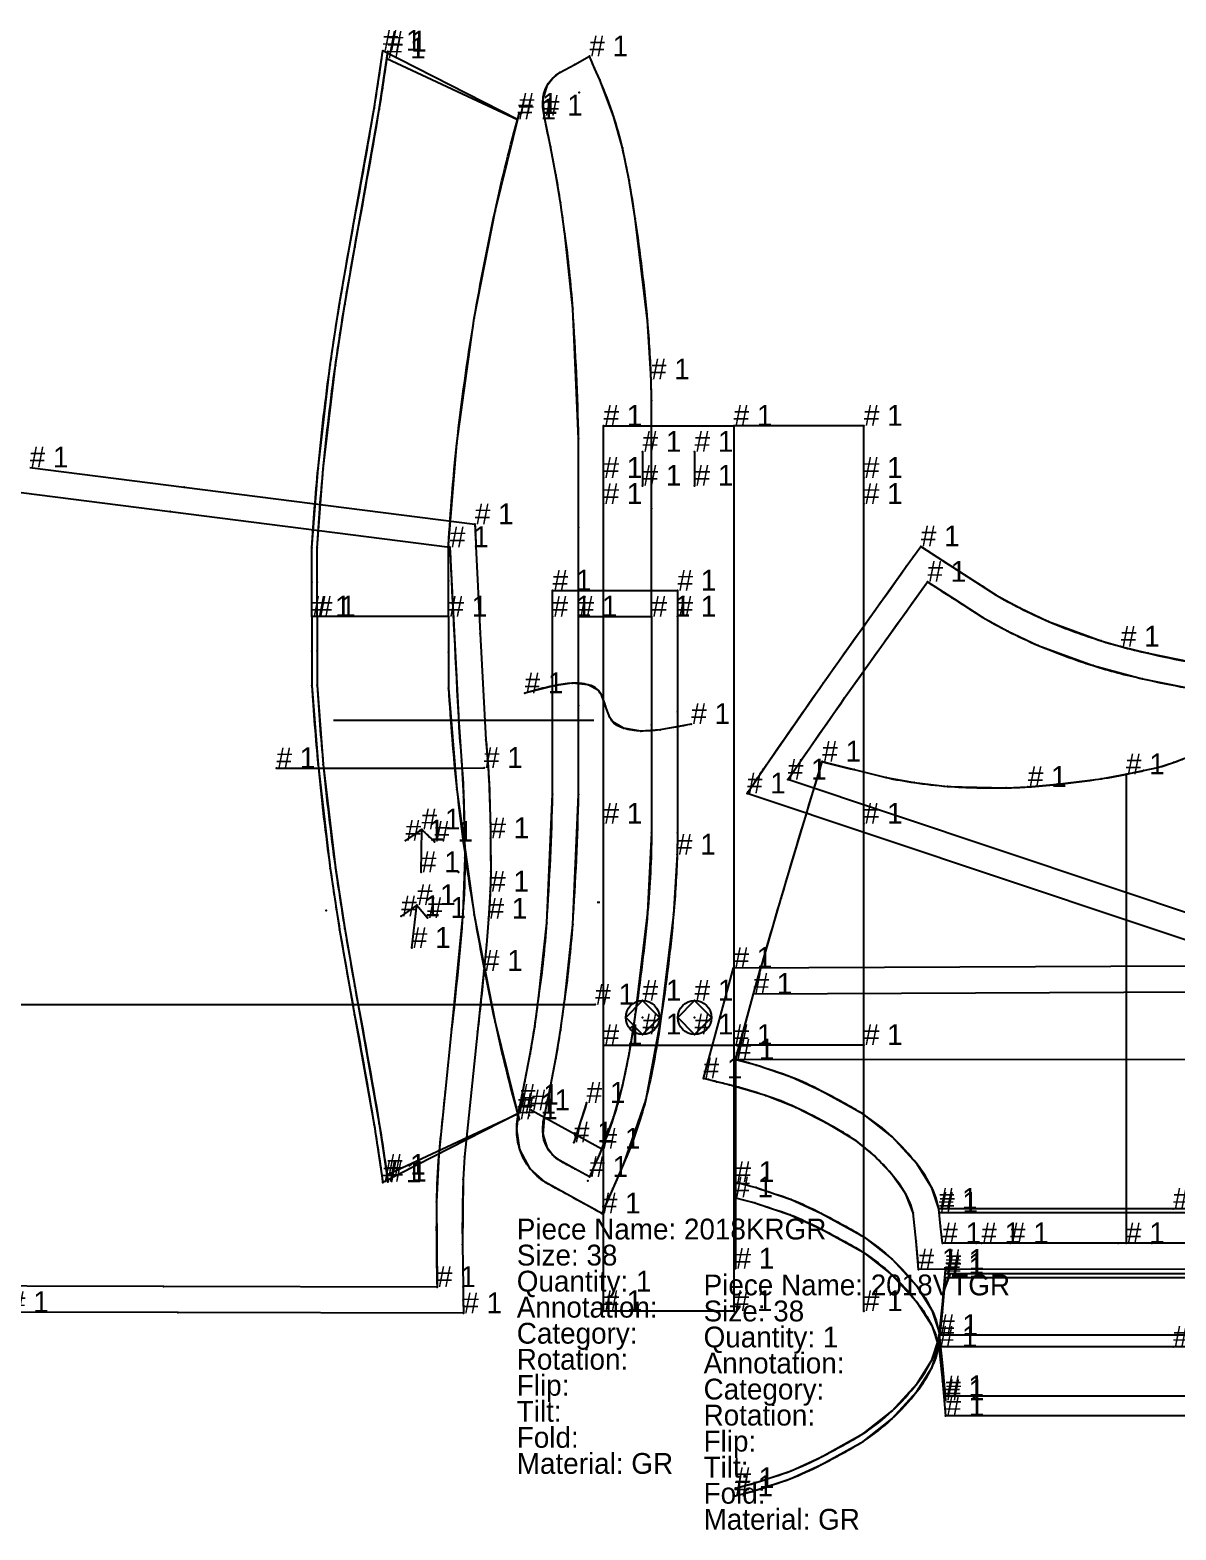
# Model space of a CAD drawing. Extents: x -10 to 7132, y -420 to 335.
# Drawn here: x 5371 to 5811, y -241 to 335 of the extents above; entities that cross this region are included whole.
import ezdxf
from ezdxf.enums import TextEntityAlignment as Align

# ---------------------------------------------------------------- set-up
doc = ezdxf.new("R2010")
doc.units = 0

# ---------------------------------------------------------------- blocks, each defined once
blk = doc.blocks.new('2018AEGR-S_38')
at = {"layer": '1'}
blk.add_lwpolyline([(-1540.0031, -4595.4302), (-1480.74, -4602.981), (-1369.0031, -4617.2339), (-1368.804, -4621.4258), (-1368.605, -4625.6182), (-1367.005, -4659.2319), (-1364.772, -4700.0811), (-1364.142, -4707.3252), (-1363.672, -4714.582), (-1363.057, -4733.4849), (-1363.022, -4737.8232), (-1362.916, -4750.6582), (-1363.1379, -4758.335), (-1363.774, -4768.7422), (-1364.595, -4778.7148), (-1365.524, -4788.769), (-1368.031, -4812.1958), (-1372.962, -4860.189), (-1373.505, -4868.8882), (-1373.809, -4893.811), (-1373.557, -4910.085), (-1373.478, -4915.1748), (-1373.4189, -4920.2441), (-1483.175, -4919.9819), (-1547.603, -4919.8271)], dxfattribs=at)
at = {"layer": '13'}
for p in [(-1304.583, -4589.4341), (-1284.583, -4589.4341), (-1304.583, -4602.4341), (-1284.583, -4602.4341), (-1304.583, -4806.6851), (-1284.583, -4806.6851)]:
    blk.add_point(p, dxfattribs=at)
at = {"layer": '14'}
blk.add_lwpolyline([(-1593.645, -4598.6768), (-1486.118, -4612.376), (-1378.594, -4626.0781), (-1375.23, -4693.437), (-1374.1121, -4708.0918), (-1373.363, -4721.9131), (-1372.8979, -4745.3691), (-1373.645, -4766.7681), (-1377.9771, -4811.1582), (-1380.452, -4835.2539), (-1382.928, -4859.3501), (-1383.759, -4877.4902), (-1383.558, -4910.2202), (-1488.604, -4909.9678), (-1593.6479, -4909.7168)], dxfattribs=at)
at = {"layer": '2'}
for p in [(-1319.583, -4579.4341), (-1319.5829, -4579.4341), (-1269.5834, -4579.4341), (-1269.5831, -4579.4341), (-1269.583, -4579.4341), (-1269.583, -4579.4346), (-1219.5831, -4579.4341), (-1219.583, -4579.4341), (-1304.583, -4589.4341), (-1284.583, -4589.4341), (-1304.583, -4602.4341), (-1284.583, -4602.4341), (-1369.0031, -4617.2339), (-1378.594, -4626.0781), (-1445.2271, -4710.9419), (-1365.509, -4710.8179), (-1389.4581, -4734.4692), (-1389.458, -4734.4692), (-1389.458, -4734.4697), (-1395.6379, -4738.731), (-1384.556, -4739.1572), (-1389.671, -4750.8789), (-1391.3212, -4763.5322), (-1391.321, -4763.5322), (-1391.321, -4763.5327), (-1397.2889, -4767.7949), (-1387.272, -4768.4341), (-1393.239, -4779.9419), (-1322.756, -4801.7402), (-1304.583, -4800.1851), (-1304.5829, -4800.1851), (-1284.583, -4800.1851), (-1284.5829, -4800.1851), (-1311.083, -4806.6851), (-1298.083, -4806.6851), (-1291.083, -4806.6851), (-1278.083, -4806.6851), (-1304.583, -4813.1851), (-1304.5829, -4813.1851), (-1284.583, -4813.1851), (-1284.5829, -4813.1851), (-1319.583, -4817.2432), (-1269.5834, -4817.2432), (-1269.5831, -4817.2432), (-1269.583, -4817.2432), (-1219.583, -4817.2432), (-1383.558, -4910.2202), (-1319.583, -4919.4336), (-1319.583, -4919.4341), (-1269.5831, -4919.4341), (-1269.583, -4919.4341), (-1219.583, -4919.4341), (-1373.4189, -4920.2441)]:
    blk.add_point(p, dxfattribs=at)
at = {"layer": '3'}
for p in [(-1319.583, -4599.4341), (-1219.583, -4599.4341), (-1480.74, -4602.981), (-1486.118, -4612.376), (-1319.583, -4609.4341), (-1219.583, -4609.4341), (-1368.804, -4621.4258), (-1368.605, -4625.6182), (-1367.005, -4659.2319), (-1375.23, -4693.437), (-1364.772, -4700.0811), (-1374.1121, -4708.0918), (-1373.927, -4710.9419), (-1364.142, -4707.3252), (-1363.672, -4714.582), (-1373.363, -4721.9131), (-1363.057, -4733.4849), (-1319.583, -4732.2432), (-1219.583, -4732.2432), (-1363.022, -4737.8232), (-1372.8979, -4745.3691), (-1362.916, -4750.6582), (-1363.1379, -4758.335), (-1373.645, -4766.7681), (-1363.774, -4768.7422), (-1364.595, -4778.7148), (-1365.524, -4788.769), (-1377.9771, -4811.1582), (-1368.031, -4812.1958), (-1380.452, -4835.2539), (-1382.928, -4859.3501), (-1372.962, -4860.189), (-1373.505, -4868.8882), (-1383.759, -4877.4902), (-1373.809, -4893.811), (-1488.604, -4909.9678), (-1373.557, -4910.085), (-1373.478, -4915.1748), (-1483.175, -4919.9819)]:
    blk.add_point(p, dxfattribs=at)
at = {"layer": '4'}
for p in [(-1269.5834, -4579.4341, 10), (-1319.583, -4599.4341, 10), (-1219.583, -4599.4341, 10), (-1319.583, -4609.4341, 10), (-1219.583, -4609.4341, 10), (-1319.583, -4732.2432, 10), (-1219.583, -4732.2432, 10), (-1363.022, -4737.8232, 10), (-1363.1379, -4758.335, 10), (-1363.774, -4768.7422, 10), (-1365.524, -4788.769, 10), (-1269.5834, -4817.2432, 10)]:
    blk.add_point(p, dxfattribs=at)
at = {"layer": '8'}
for points in [[(-1319.583, -4919.4336), (-1319.583, -4732.2432), (-1319.583, -4609.4341), (-1319.583, -4599.4341), (-1319.583, -4579.4341)], [(-1319.5829, -4579.4341), (-1269.5831, -4579.4341), (-1269.5834, -4579.4341)], [(-1219.5831, -4579.4341), (-1269.583, -4579.4341)], [(-1269.583, -4579.4346), (-1269.583, -4919.4341)], [(-1219.583, -4919.4341), (-1219.583, -4732.2432), (-1219.583, -4609.4341), (-1219.583, -4599.4341), (-1219.583, -4579.4341)], [(-1304.583, -4589.4341), (-1304.583, -4602.4341)], [(-1284.583, -4589.4341), (-1284.583, -4602.4341)], [(-1445.2271, -4710.9419), (-1373.927, -4710.9419), (-1365.509, -4710.8179)], [(-1389.4581, -4734.4692), (-1395.6379, -4738.731)], [(-1389.671, -4750.8789), (-1389.458, -4734.4697)], [(-1389.458, -4734.4692), (-1384.556, -4739.1572)], [(-1391.3212, -4763.5322), (-1397.2889, -4767.7949)], [(-1393.239, -4779.9419), (-1391.321, -4763.5327)], [(-1391.321, -4763.5322), (-1387.272, -4768.4341)], [(-1942.5239, -4801.7402), (-1322.756, -4801.7402)], [(-1304.583, -4813.1851), (-1311.083, -4806.6851), (-1304.583, -4800.1851)], [(-1304.5829, -4800.1851), (-1298.083, -4806.6851), (-1304.5829, -4813.1851)], [(-1284.583, -4813.1851), (-1291.083, -4806.6851), (-1284.583, -4800.1851)], [(-1284.5829, -4800.1851), (-1278.083, -4806.6851), (-1284.5829, -4813.1851)], [(-1319.583, -4817.2432), (-1269.5831, -4817.2432), (-1269.5834, -4817.2432)], [(-1219.583, -4817.2432), (-1269.583, -4817.2432)], [(-1269.5831, -4919.4341), (-1319.583, -4919.4341)]]:
    blk.add_lwpolyline(points, dxfattribs=at)
at = {"layer": '84'}
blk.add_lwpolyline([(-1540.0031, -4595.4302), (-1480.74, -4602.981), (-1369.0031, -4617.2339, -0.0001), (-1368.804, -4621.4258, 0.0001), (-1368.605, -4625.6182), (-1367.005, -4659.2319), (-1364.772, -4700.0811, -0.0003), (-1364.142, -4707.3252, -0.0008), (-1363.672, -4714.582, -0.008), (-1363.057, -4733.4849, 0.0002), (-1363.022, -4737.8232, -0.0001), (-1362.916, -4750.6582, -0.0081), (-1363.1379, -4758.335, -0.0109), (-1363.774, -4768.7422), (-1364.595, -4778.7148, -0.0002), (-1365.524, -4788.769, -0.0055), (-1368.031, -4812.1958), (-1372.962, -4860.189), (-1373.505, -4868.8882, 0.0119), (-1373.809, -4893.811), (-1373.557, -4910.085), (-1373.478, -4915.1748, -0.0002), (-1373.4189, -4920.2441), (-1483.175, -4919.9819), (-1547.603, -4919.8271)], format="xyb", dxfattribs=at)
at = {"layer": '85'}
for points in [[(-1319.583, -4919.4336), (-1319.583, -4732.2432), (-1319.583, -4609.4341), (-1319.583, -4599.4341), (-1319.583, -4579.4341)], [(-1319.5829, -4579.4341), (-1269.5831, -4579.4341), (-1269.5834, -4579.4341)], [(-1219.5831, -4579.4341), (-1269.583, -4579.4341)], [(-1269.583, -4579.4346), (-1269.583, -4919.4341)], [(-1219.583, -4919.4341), (-1219.583, -4732.2432), (-1219.583, -4609.4341), (-1219.583, -4599.4341), (-1219.583, -4579.4341)], [(-1304.583, -4589.4341), (-1304.583, -4602.4341)], [(-1284.583, -4589.4341), (-1284.583, -4602.4341)], [(-1445.2271, -4710.9419), (-1373.927, -4710.9419), (-1365.509, -4710.8179)], [(-1389.671, -4750.8789), (-1389.458, -4734.4697)], [(-1391.3212, -4763.5322), (-1397.2889, -4767.7949)], [(-1393.239, -4779.9419), (-1391.321, -4763.5327)], [(-1391.321, -4763.5322), (-1387.272, -4768.4341)], [(-1942.5239, -4801.7402), (-1322.756, -4801.7402)], [(-1319.583, -4817.2432), (-1269.5831, -4817.2432), (-1269.5834, -4817.2432)], [(-1219.583, -4817.2432), (-1269.583, -4817.2432)], [(-1269.5831, -4919.4341), (-1319.583, -4919.4341)]]:
    blk.add_lwpolyline(points, dxfattribs=at)
for points in [[(-1389.4581, -4734.4692, -0.0001), (-1395.6379, -4738.731)], [(-1389.458, -4734.4692, -0.0002), (-1384.556, -4739.1572)], [(-1304.583, -4813.1851, -0.4142), (-1311.083, -4806.6851, -0.4142), (-1304.583, -4800.1851)], [(-1304.5829, -4800.1851, -0.4141), (-1298.083, -4806.6851, -0.4141), (-1304.5829, -4813.1851)], [(-1284.583, -4813.1851, -0.4142), (-1291.083, -4806.6851, -0.4142), (-1284.583, -4800.1851)], [(-1284.5829, -4800.1851, -0.4141), (-1278.083, -4806.6851, -0.4141), (-1284.5829, -4813.1851)]]:
    blk.add_lwpolyline(points, format="xyb", dxfattribs=at)
at = {"layer": '87'}
blk.add_lwpolyline([(-1593.645, -4598.6768), (-1486.118, -4612.376), (-1378.594, -4626.0781, 0.0023), (-1375.23, -4693.437, 0.0107), (-1374.1121, -4708.0918, -0.0108), (-1373.363, -4721.9131, -0.0064), (-1372.8979, -4745.3691, -0.0211), (-1373.645, -4766.7681, -0.0101), (-1377.9771, -4811.1582), (-1380.452, -4835.2539, -0.0001), (-1382.928, -4859.3501, 0.0167), (-1383.759, -4877.4902, 0.0092), (-1383.558, -4910.2202), (-1488.604, -4909.9678), (-1593.6479, -4909.7168)], format="xyb", dxfattribs=at)
at = {"layer": '1'}
for p in [(-1369.0031, -4617.2339), (-1373.4189, -4920.2441)]:
    blk.add_text('# 1', height=8, dxfattribs=at).set_placement(p)
at = {"layer": '1', "flags": 2}
for p2 in [(-1638.568, -4584.166), (-1540.0031, -4595.4302), (-1869.183, -4656.9609), (-1876.729, -4662.9609), (-1927.957, -4715.8379), (-1363.022, -4737.8232), (-1363.1379, -4758.335), (-1363.774, -4768.7422), (-1365.524, -4788.769), (-1895.88, -4873.4102), (-1830.343, -4903.4761), (-1639.434, -4926.772), (-1547.603, -4919.8271), (-1952.521, -4801.3281)]:
    blk.add_attdef('Dependency', text='', height=10, dxfattribs=at).set_placement((-1952.5291, -4802.2539), p2, align=Align.ALIGNED)
at = {"layer": '14'}
for p in [(-1378.594, -4626.0781), (-1383.558, -4910.2202)]:
    blk.add_text('# 1', height=8, dxfattribs=at).set_placement(p)
at = {"layer": '4'}
for p in [(-1269.5834, -4579.4341), (-1540.0031, -4595.4302), (-1319.583, -4599.4341), (-1219.583, -4599.4341), (-1319.583, -4609.4341), (-1219.583, -4609.4341), (-1319.583, -4732.2432), (-1219.583, -4732.2432), (-1363.022, -4737.8232), (-1363.1379, -4758.335), (-1363.774, -4768.7422), (-1365.524, -4788.769), (-1269.5834, -4817.2432), (-1547.603, -4919.8271)]:
    blk.add_text('# 1', height=8, dxfattribs=at).set_placement(p)
at = {"layer": '8'}
for p in [(-1319.583, -4579.4341), (-1319.5829, -4579.4341), (-1269.5831, -4579.4341), (-1269.583, -4579.4341), (-1269.583, -4579.4346), (-1219.5831, -4579.4341), (-1219.583, -4579.4341), (-1304.583, -4589.4341), (-1284.583, -4589.4341), (-1304.583, -4602.4341), (-1284.583, -4602.4341), (-1445.2271, -4710.9419), (-1365.509, -4710.8179), (-1389.4581, -4734.4692), (-1389.458, -4734.4692), (-1389.458, -4734.4697), (-1395.6379, -4738.731), (-1384.556, -4739.1572), (-1389.671, -4750.8789), (-1391.3212, -4763.5322), (-1391.321, -4763.5322), (-1391.321, -4763.5327), (-1397.2889, -4767.7949), (-1387.272, -4768.4341), (-1393.239, -4779.9419), (-1304.583, -4800.1851), (-1304.5829, -4800.1851), (-1284.583, -4800.1851), (-1284.5829, -4800.1851), (-1322.756, -4801.7402), (-1319.583, -4817.2432), (-1304.583, -4813.1851), (-1304.5829, -4813.1851), (-1284.583, -4813.1851), (-1284.5829, -4813.1851), (-1269.5831, -4817.2432), (-1269.583, -4817.2432), (-1219.583, -4817.2432), (-1319.583, -4919.4336), (-1319.583, -4919.4341), (-1269.5831, -4919.4341), (-1269.583, -4919.4341), (-1219.583, -4919.4341)]:
    blk.add_text('# 1', height=8, dxfattribs=at).set_placement(p)
at = {"layer": '8', "flags": 2}
for p, p2 in [((-1319.5829, -4579.4341), (-1269.5834, -4579.4341)), ((-1319.583, -4919.4336), (-1319.583, -4599.4341)), ((-1219.583, -4919.4341), (-1219.583, -4599.4341)), ((-1319.583, -4919.4336), (-1319.583, -4609.4341)), ((-1219.583, -4919.4341), (-1219.583, -4609.4341)), ((-1319.583, -4919.4336), (-1319.583, -4732.2432)), ((-1219.583, -4919.4341), (-1219.583, -4732.2432)), ((-1319.583, -4817.2432), (-1269.5834, -4817.2432))]:
    blk.add_attdef('Dependency', text='', height=10, dxfattribs=at).set_placement(p, p2, align=Align.ALIGNED)
blk = doc.blocks.new('2018KRGR-S_38')
at = {"layer": '1'}
blk.add_lwpolyline([(-745.759, -4597.1948), (-756.672, -4591.188), (-767.562, -4585.1382), (-773.326, -4580.0181), (-777.289, -4572.6558), (-778.428, -4564.8408), (-777.497, -4557.1479), (-777.141, -4555.4438), (-775.325, -4546.5562), (-773.273, -4535.9399), (-771.532, -4525.48), (-769.899, -4513.582), (-766.907, -4485.5562), (-764.662, -4436.1748), (-764.662, -4397.084), (-764.662, -4367.9912), (-764.662, -4357.9922), (-716.668, -4357.9839), (-716.661, -4367.9761), (-716.661, -4404.5161), (-716.661, -4451.0562), (-716.829, -4459.3848), (-718.203, -4482.3911), (-723.05, -4522.2778), (-728.877, -4553.46), (-737.399, -4578.146), (-741.578, -4587.6699)], close=True, dxfattribs=at)
at = {"layer": '13'}
for p in [(-754.494, -4166.7412), (-726.864, -4460.0889), (-800.832, -4466.1011), (-851.707, -4480.8569), (-751.605, -4554.7139), (-773.689, -4559.6201), (-772.796, -4557.5532), (-767.953, -4560.3989), (-756.406, -4566.5342), (-756.078, -4566.3071), (-755.198, -4568.0972), (-756.454, -4569.9141), (-751.18, -4584.6641)]:
    blk.add_point(p, dxfattribs=at)
at = {"layer": '14'}
blk.add_lwpolyline([(-750.52, -4583.1592), (-756.185, -4580.041), (-761.85, -4576.9229), (-764.761, -4574.6382), (-766.583, -4572.1748), (-768.349, -4566.748), (-767.686, -4559.1899), (-765.466, -4548.4658), (-763.43, -4537.7061), (-761.643, -4526.9771), (-759.98, -4514.939), (-756.93, -4486.2461), (-754.662, -4436.313), (-754.662, -4402.1489), (-754.662, -4367.9839), (-726.661, -4367.9839), (-726.661, -4409.4902), (-726.661, -4450.9941), (-728.166, -4481.52), (-732.918, -4520.8359), (-735.276, -4535.4502), (-737.856, -4547.9648), (-741.218, -4560.1201), (-746.581, -4574.186), (-748.55, -4578.6729)], close=True, dxfattribs=at)
at = {"layer": '2'}
for p in [(-829.926, -4150.6958), (-829.926, -4150.6963), (-827.946, -4150.978), (-750.52, -4152.8081), (-750.52, -4152.8086), (-828.324, -4153.6348), (-766.583, -4163.792), (-768.349, -4169.2202), (-777.577, -4174.897), (-778.1731, -4177.0498), (-778.173, -4177.0498), (-804.66, -4340.5562), (-764.662, -4357.9922), (-716.668, -4357.9839), (-857.16, -4367.9839), (-857.16, -4367.9844), (-857.16, -4367.9849), (-857.1599, -4367.9839), (-855.16, -4367.9839), (-855.16, -4367.9844), (-855.16, -4367.9849), (-804.6601, -4367.9839), (-804.66, -4367.9834), (-804.66, -4367.9839), (-804.66, -4367.9849), (-754.662, -4367.9834), (-754.662, -4367.9839), (-726.661, -4367.98), (-726.661, -4367.9834), (-726.661, -4367.9839), (-751.019, -4394.166), (-804.66, -4395.4111), (-775.361, -4397.4229), (-747.014, -4396.3472), (-741.592, -4408.4189), (-737.402, -4410.877), (-711.394, -4409.2549), (-751.605, -4554.7139), (-728.877, -4553.46), (-778.1731, -4558.917), (-778.173, -4558.917), (-777.577, -4561.0708), (-772.796, -4557.5532), (-768.349, -4566.748), (-777.289, -4572.6558), (-766.583, -4572.1748), (-756.454, -4569.9141), (-745.808, -4572.3408), (-829.926, -4585.2705), (-829.926, -4585.271), (-828.324, -4582.332), (-827.946, -4584.9902), (-773.326, -4580.0181), (-750.52, -4583.1592), (-745.759, -4597.1948)]:
    blk.add_point(p, dxfattribs=at)
at = {"layer": '3'}
for p in [(-761.849, -4159.0439), (-756.184, -4155.9258), (-748.55, -4157.2949), (-764.761, -4161.3291), (-746.581, -4161.7822), (-833.236, -4172.8608), (-831.26, -4173.1709), (-767.952, -4175.5679), (-741.217, -4175.8481), (-767.687, -4176.7769), (-765.466, -4187.501), (-737.856, -4188.0029), (-763.43, -4198.2612), (-735.276, -4200.5181), (-761.644, -4208.9912), (-840.722, -4215.0928), (-786.775, -4212.2212), (-732.918, -4215.1328), (-759.98, -4221.0288), (-840.693, -4226.0898), (-846.478, -4247.7251), (-844.507, -4248.0669), (-756.93, -4249.7212), (-794.743, -4253.3979), (-728.166, -4254.4482), (-850.086, -4271.2681), (-848.107, -4271.5591), (-726.825, -4276.8779), (-726.661, -4284.9731), (-801.453, -4301.5581), (-754.662, -4299.6548), (-854.762, -4311.0361), (-852.772, -4311.2402), (-726.661, -4326.479), (-754.662, -4333.8188), (-857.16, -4341.5571), (-855.16, -4341.6279), (-857.16, -4354.77), (-855.16, -4354.8062), (-804.66, -4354.27), (-764.662, -4367.9912), (-716.661, -4367.9761), (-857.16, -4381.1982), (-855.16, -4381.1621), (-804.66, -4381.6982), (-857.16, -4394.4111), (-855.16, -4394.3398), (-764.13, -4394.5112), (-757.177, -4393.5791), (-764.662, -4397.084), (-745.945, -4398.042), (-754.662, -4402.1489), (-744.305, -4402.3428), (-742.663, -4406.6802), (-716.661, -4404.5161), (-730.826, -4411.9121), (-726.661, -4409.4902), (-723.397, -4411.4482), (-854.762, -4424.9312), (-852.772, -4424.7271), (-801.453, -4434.4092), (-764.662, -4436.1748), (-754.662, -4436.313), (-726.661, -4450.9941), (-716.661, -4451.0562), (-848.107, -4464.4082), (-716.829, -4459.3848), (-850.086, -4464.7002), (-728.166, -4481.52), (-794.743, -4482.5698), (-766.907, -4485.5562), (-756.93, -4486.2461), (-718.203, -4482.3911), (-846.478, -4488.2432), (-844.507, -4487.9009), (-840.693, -4509.8779), (-769.899, -4513.582), (-759.98, -4514.939), (-840.722, -4520.875), (-732.918, -4520.8359), (-786.775, -4523.7471), (-771.532, -4525.48), (-761.643, -4526.9771), (-723.05, -4522.2778), (-773.273, -4535.9399), (-763.43, -4537.7061), (-735.276, -4535.4502), (-775.325, -4546.5562), (-765.466, -4548.4658), (-737.856, -4547.9648), (-777.141, -4555.4438), (-777.497, -4557.1479), (-767.686, -4559.1899), (-741.218, -4560.1201), (-833.236, -4563.106), (-831.26, -4562.7969), (-778.428, -4564.8408), (-764.761, -4574.6382), (-761.85, -4576.9229), (-748.55, -4578.6729), (-746.581, -4574.186), (-737.399, -4578.146), (-767.562, -4585.1382), (-756.185, -4580.041), (-756.672, -4591.188), (-741.578, -4587.6699)]:
    blk.add_point(p, dxfattribs=at)
at = {"layer": '4'}
for p in [(-767.952, -4175.5679, 10), (-726.825, -4276.8779, 10), (-857.16, -4367.9849, 10), (-855.16, -4367.9849, 10), (-804.66, -4367.9849, 10), (-764.662, -4367.9912, 10), (-726.661, -4367.98, 10), (-716.661, -4367.9761, 10), (-716.829, -4459.3848, 10), (-777.141, -4555.4438, 10)]:
    blk.add_point(p, dxfattribs=at)
at = {"layer": '5'}
blk.add_line((-747.5444, -4477.5889), (-746.5444, -4477.5889), dxfattribs=at)
at = {"layer": '7'}
blk.add_line((-848.885, -4407.6958), (-748.885, -4407.6958), dxfattribs=at)
at = {"layer": '8'}
for points in [[(-857.16, -4367.9839), (-857.16, -4354.77), (-857.16, -4341.5571), (-854.762, -4311.0361), (-850.086, -4271.2681), (-846.478, -4247.7251), (-840.722, -4215.0928), (-833.236, -4172.8608), (-829.926, -4150.6963)], [(-855.16, -4367.9839), (-855.16, -4354.8062), (-855.16, -4341.6279), (-852.772, -4311.2402), (-848.107, -4271.5591), (-844.507, -4248.0669), (-840.693, -4226.0898), (-831.26, -4173.1709), (-827.946, -4150.978)], [(-778.173, -4177.0498), (-829.926, -4150.6958)], [(-754.662, -4367.9834), (-754.662, -4333.8188), (-754.662, -4299.6548), (-756.93, -4249.7212), (-759.98, -4221.0288), (-761.644, -4208.9912), (-763.43, -4198.2612), (-765.466, -4187.501), (-767.687, -4176.7769), (-767.952, -4175.5679), (-768.349, -4169.2202), (-766.583, -4163.792), (-764.761, -4161.3291), (-761.849, -4159.0439), (-756.184, -4155.9258), (-750.52, -4152.8081)], [(-726.661, -4367.9834), (-726.661, -4367.98), (-726.661, -4326.479), (-726.661, -4284.9731), (-726.825, -4276.8779), (-728.166, -4254.4482), (-732.918, -4215.1328), (-735.276, -4200.5181), (-737.856, -4188.0029), (-741.217, -4175.8481), (-746.581, -4161.7822), (-748.55, -4157.2949), (-750.52, -4152.8086)], [(-828.324, -4153.6348), (-778.1731, -4177.0498)], [(-804.66, -4367.9834), (-804.66, -4354.27), (-804.66, -4340.5562), (-801.453, -4301.5581), (-794.743, -4253.3979), (-786.775, -4212.2212), (-777.577, -4174.897)], [(-857.16, -4367.9844), (-857.16, -4367.9849), (-857.16, -4381.1982), (-857.16, -4394.4111), (-854.762, -4424.9312), (-850.086, -4464.7002), (-846.478, -4488.2432), (-840.722, -4520.875), (-833.236, -4563.106), (-829.926, -4585.2705)], [(-804.6601, -4367.9839), (-857.1599, -4367.9839)], [(-855.16, -4367.9844), (-855.16, -4367.9849), (-855.16, -4381.1621), (-855.16, -4394.3398), (-852.772, -4424.7271), (-848.107, -4464.4082), (-844.507, -4487.9009), (-840.693, -4509.8779), (-831.26, -4562.7969), (-827.946, -4584.9902)], [(-804.66, -4367.9839), (-804.66, -4367.9849), (-804.66, -4381.6982), (-804.66, -4395.4111), (-801.453, -4434.4092), (-794.743, -4482.5698), (-786.775, -4523.7471), (-777.577, -4561.0708)], [(-711.394, -4409.2549), (-723.397, -4411.4482), (-730.826, -4411.9121), (-737.402, -4410.877), (-741.592, -4408.4189), (-742.663, -4406.6802), (-744.305, -4402.3428), (-745.945, -4398.042), (-747.014, -4396.3472), (-751.019, -4394.166), (-757.177, -4393.5791), (-764.13, -4394.5112), (-775.361, -4397.4229)], [(-751.605, -4554.7139), (-756.454, -4569.9141)], [(-778.173, -4558.917), (-829.926, -4585.271)], [(-828.324, -4582.332), (-778.1731, -4558.917)], [(-772.796, -4557.5532), (-745.808, -4572.3408)]]:
    blk.add_lwpolyline(points, dxfattribs=at)
at = {"layer": '84'}
blk.add_lwpolyline([(-745.759, -4597.1948, 0.0001), (-756.672, -4591.188, -0.0072), (-767.562, -4585.1382, -0.0825), (-773.326, -4580.0181, -0.0802), (-777.289, -4572.6558, -0.0772), (-778.428, -4564.8408, -0.0559), (-777.497, -4557.1479, 0.0011), (-777.141, -4555.4438, 0.0061), (-775.325, -4546.5562, 0.0001), (-773.273, -4535.9399, -0.0001), (-771.532, -4525.48, 0.0001), (-769.899, -4513.582, 0.0196), (-766.907, -4485.5562, 0.0111), (-764.662, -4436.1748), (-764.662, -4397.084), (-764.662, -4367.9912), (-764.662, -4357.9922), (-716.668, -4357.9839), (-716.661, -4367.9761), (-716.661, -4404.5161), (-716.661, -4451.0562, -0.0021), (-716.829, -4459.3848, -0.0133), (-718.203, -4482.3911, -0.0162), (-723.05, -4522.2778, -0.0254), (-728.877, -4553.46, -0.039), (-737.399, -4578.146, -0.0001), (-741.578, -4587.6699, -0.0002)], format="xyb", close=True, dxfattribs=at)
at = {"layer": '85'}
for points in [[(-857.16, -4367.9839), (-857.16, -4354.77), (-857.16, -4341.5571, -0.0079), (-854.762, -4311.0361, -0.0103), (-850.086, -4271.2681, -0.006), (-846.478, -4247.7251, -0.0043), (-840.722, -4215.0928, 0.0051), (-833.236, -4172.8608, 0.0068), (-829.926, -4150.6963)], [(-855.16, -4367.9839), (-855.16, -4354.8062), (-855.16, -4341.6279, -0.0079), (-852.772, -4311.2402, -0.0103), (-848.107, -4271.5591, -0.006), (-844.507, -4248.0669, 0.0001), (-840.693, -4226.0898, 0.0049), (-831.26, -4173.1709, 0.0068), (-827.946, -4150.978)], [(-754.662, -4367.9834), (-754.662, -4333.8188), (-754.662, -4299.6548, 0.0111), (-756.93, -4249.7212, 0.0192), (-759.98, -4221.0288, 0.0066), (-761.644, -4208.9912, 0.0074), (-763.43, -4198.2612, 0.0045), (-765.466, -4187.501, -0.0015), (-767.687, -4176.7769, -0.0002), (-767.952, -4175.5679, -0.073), (-768.349, -4169.2202, -0.1155), (-766.583, -4163.792, -0.0733), (-764.761, -4161.3291, -0.0607), (-761.849, -4159.0439), (-756.184, -4155.9258), (-750.52, -4152.8081)], [(-726.661, -4367.9834), (-726.661, -4367.98), (-726.661, -4326.479), (-726.661, -4284.9731, 0.0022), (-726.825, -4276.8779, 0.0134), (-728.166, -4254.4482, 0.0155), (-732.918, -4215.1328, 0.0101), (-735.276, -4200.5181, 0.0117), (-737.856, -4188.0029, 0.0257), (-741.217, -4175.8481, 0.0215), (-746.581, -4161.7822, 0.0003), (-748.55, -4157.2949, 0.0001), (-750.52, -4152.8086)], [(-804.66, -4367.9834), (-804.66, -4354.27), (-804.66, -4340.5562, -0.0122), (-801.453, -4301.5581, -0.0146), (-794.743, -4253.3979, -0.012), (-786.775, -4212.2212, -0.0138), (-777.577, -4174.897)], [(-857.16, -4367.9844), (-857.16, -4367.9849), (-857.16, -4381.1982), (-857.16, -4394.4111, 0.0079), (-854.762, -4424.9312, 0.0103), (-850.086, -4464.7002, 0.006), (-846.478, -4488.2432, 0.0043), (-840.722, -4520.875, -0.0051), (-833.236, -4563.106, -0.0068), (-829.926, -4585.2705)], [(-855.16, -4367.9844), (-855.16, -4367.9849), (-855.16, -4381.1621), (-855.16, -4394.3398, 0.0079), (-852.772, -4424.7271, 0.0103), (-848.107, -4464.4082, 0.006), (-844.507, -4487.9009, -0.0001), (-840.693, -4509.8779, -0.0049), (-831.26, -4562.7969, -0.0068), (-827.946, -4584.9902)], [(-804.66, -4367.9839), (-804.66, -4367.9849), (-804.66, -4381.6982), (-804.66, -4395.4111, 0.0122), (-801.453, -4434.4092, 0.0146), (-794.743, -4482.5698, 0.012), (-786.775, -4523.7471, 0.0138), (-777.577, -4561.0708)], [(-711.394, -4409.2549, -0.0179), (-723.397, -4411.4482, -0.0385), (-730.826, -4411.9121, -0.0726), (-737.402, -4410.877, -0.1452), (-741.592, -4408.4189, 0.0001), (-742.663, -4406.6802, -0.0327), (-744.305, -4402.3428, 0.0344), (-745.945, -4398.042, 0.0005), (-747.014, -4396.3472, 0.1562), (-751.019, -4394.166, 0.0767), (-757.177, -4393.5791, 0.0396), (-764.13, -4394.5112, 0.018), (-775.361, -4397.4229)], [(-751.605, -4554.7139, 0.0001), (-756.454, -4569.9141)]]:
    blk.add_lwpolyline(points, format="xyb", dxfattribs=at)
for points in [[(-778.173, -4177.0498), (-829.926, -4150.6958)], [(-828.324, -4153.6348), (-778.1731, -4177.0498)], [(-804.6601, -4367.9839), (-857.1599, -4367.9839)], [(-778.173, -4558.917), (-829.926, -4585.271)], [(-828.324, -4582.332), (-778.1731, -4558.917)], [(-772.796, -4557.5532), (-745.808, -4572.3408)]]:
    blk.add_lwpolyline(points, dxfattribs=at)
at = {"layer": '87'}
blk.add_lwpolyline([(-750.52, -4583.1592), (-756.185, -4580.041, 0.0001), (-761.85, -4576.9229, -0.0609), (-764.761, -4574.6382, -0.0734), (-766.583, -4572.1748, -0.1154), (-768.349, -4566.748, -0.0863), (-767.686, -4559.1899, -0.0013), (-765.466, -4548.4658, 0.0043), (-763.43, -4537.7061, 0.0074), (-761.643, -4526.9771, 0.0066), (-759.98, -4514.939, 0.0192), (-756.93, -4486.2461, 0.0111), (-754.662, -4436.313), (-754.662, -4402.1489, -0.0001), (-754.662, -4367.9839), (-726.661, -4367.9839), (-726.661, -4409.4902), (-726.661, -4450.9941, -0.0201), (-728.166, -4481.52, -0.0155), (-732.918, -4520.8359, -0.0101), (-735.276, -4535.4502, -0.0117), (-737.856, -4547.9648, -0.0257), (-741.218, -4560.1201, -0.0215), (-746.581, -4574.186, 0.0001), (-748.55, -4578.6729, -0.0001)], format="xyb", close=True, dxfattribs=at)
at = {"layer": '1'}
for s, p in [('# 1', (-764.662, -4357.9922)), ('# 1', (-716.668, -4357.9839)), ('# 1', (-745.759, -4597.1948)), ('Piece Name: 2018KRGR', (-778.4282, -4607.1943)), ('Size: 38', (-778.4282, -4617.1943)), ('Quantity: 1', (-778.4282, -4627.1943)), ('Annotation: ', (-778.4282, -4637.1943)), ('Category: ', (-778.4282, -4647.1943)), ('Rotation: ', (-778.4282, -4657.1943)), ('Flip: ', (-778.4282, -4667.1943)), ('Tilt: ', (-778.4282, -4677.1943)), ('Fold: ', (-778.4282, -4687.1943)), ('Material: GR', (-778.4282, -4697.1943))]:
    blk.add_text(s, height=8, dxfattribs=at).set_placement(p)
at = {"layer": '1', "flags": 2}
for p2 in [(-764.662, -4367.9912), (-716.661, -4367.9761), (-716.829, -4459.3848), (-777.141, -4555.4438)]:
    blk.add_attdef('Dependency', text='', height=10, dxfattribs=at).set_placement((-745.759, -4597.1948), p2, align=Align.ALIGNED)
at = {"layer": '14'}
for p in [(-754.662, -4367.9839), (-726.661, -4367.9839), (-750.52, -4583.1592)]:
    blk.add_text('# 1', height=8, dxfattribs=at).set_placement(p)
at = {"layer": '4'}
for p in [(-767.952, -4175.5679), (-726.825, -4276.8779), (-857.16, -4367.9849), (-855.16, -4367.9849), (-804.66, -4367.9849), (-764.662, -4367.9912), (-726.661, -4367.98), (-716.661, -4367.9761), (-716.829, -4459.3848), (-777.141, -4555.4438)]:
    blk.add_text('# 1', height=8, dxfattribs=at).set_placement(p)
at = {"layer": '8'}
for p in [(-829.926, -4150.6958), (-829.926, -4150.6963), (-828.324, -4153.6348), (-827.946, -4150.978), (-750.52, -4152.8081), (-750.52, -4152.8086), (-778.1731, -4177.0498), (-778.173, -4177.0498), (-777.577, -4174.897), (-857.16, -4367.9839), (-857.16, -4367.9844), (-857.1599, -4367.9839), (-855.16, -4367.9839), (-855.16, -4367.9844), (-804.6601, -4367.9839), (-804.66, -4367.9834), (-804.66, -4367.9839), (-754.662, -4367.9834), (-726.661, -4367.9834), (-775.361, -4397.4229), (-711.394, -4409.2549), (-778.1731, -4558.917), (-778.173, -4558.917), (-772.796, -4557.5532), (-751.605, -4554.7139), (-777.577, -4561.0708), (-756.454, -4569.9141), (-745.808, -4572.3408), (-829.926, -4585.2705), (-829.926, -4585.271), (-828.324, -4582.332), (-827.946, -4584.9902)]:
    blk.add_text('# 1', height=8, dxfattribs=at).set_placement(p)
at = {"layer": '8', "flags": 2}
for p, p2 in [((-754.662, -4367.9834), (-767.952, -4175.5679)), ((-726.661, -4367.9834), (-726.825, -4276.8779)), ((-857.16, -4367.9844), (-857.16, -4367.9849)), ((-855.16, -4367.9844), (-855.16, -4367.9849)), ((-804.66, -4367.9839), (-804.66, -4367.9849)), ((-726.661, -4367.9834), (-726.661, -4367.98))]:
    blk.add_attdef('Dependency', text='', height=10, dxfattribs=at).set_placement(p, p2, align=Align.ALIGNED)
blk = doc.blocks.new('2018VTGR-S_38')
at = {"layer": '1'}
blk.add_lwpolyline([(90.046, -4870.186), (-561.1, -4870.1982), (-562.097, -4859.3599), (-563.246, -4848.5371), (-565.979, -4841.3599), (-571.638, -4833.4312), (-578.064, -4826.647), (-585.137, -4820.8291), (-595.041, -4814.835), (-608.329, -4807.981), (-619.972, -4803.4868), (-633.852, -4799.3691), (-638.768, -4798.127), (-643.684, -4796.8838), (-632.189, -4754.438), (-429.185, -4753.481), (-626.981, -4687.4331), (-623.291, -4681.937), (-619.582, -4676.4351), (-597.71, -4645.02), (-565.829, -4600.332), (-563.04, -4596.4429), (-560.251, -4592.5532), (-545.811, -4601.9512), (-531.29, -4611.2471), (-522.28, -4616.1958), (-511.251, -4621.3901), (-491.006, -4628.8198), (-483.412, -4631.0469), (-472.884, -4633.5942), (-456.704, -4636.936)], dxfattribs=at)
at = {"layer": '13'}
for p in [(-538.952, -4860.1958), (-536.952, -4860.1958), (-525.953, -4860.1958), (-484.463, -4860.1948), (-471.463, -4860.1948)]:
    blk.add_point(p, dxfattribs=at)
at = {"layer": '14'}
blk.add_lwpolyline([(74.047, -4860.186), (-551.949, -4860.1958), (-552.655, -4853.5742), (-553.358, -4846.9502), (-556.007, -4838.8521), (-561.703, -4829.8311), (-571.241, -4819.334), (-582.139, -4810.7451), (-598.366, -4801.7061), (-610.1, -4796.334), (-623.541, -4791.8159), (-631.385, -4789.6758), (-624.524, -4764.3872), (-368.491, -4763.1992), (-611.348, -4682.1089), (-589.515, -4650.751), (-557.695, -4606.1489), (-547.084, -4612.9922), (-536.458, -4619.812), (-526.798, -4625.1182), (-515.182, -4630.5879), (-494.019, -4638.356), (-475.054, -4643.356), (-458.391, -4646.7949)], dxfattribs=at)
at = {"layer": '2'}
for p in [(-560.251, -4592.5532), (-557.695, -4606.1489), (-598.105, -4675.2202), (-598.1049, -4675.2202), (-611.348, -4682.1089), (-481.419, -4680.085), (-626.981, -4687.4331), (-632.189, -4754.438), (-624.524, -4764.3872), (-631.418, -4789.6694), (-631.418, -4789.6699), (-631.418, -4789.6704), (-631.385, -4789.6758), (-643.684, -4796.8838), (-631.417, -4836.6748), (-631.903, -4842.5771), (-553.358, -4846.9482), (-553.199, -4848.4458), (-551.949, -4860.1958), (-536.952, -4860.1958), (-525.953, -4860.1958), (-481.416, -4860.1948), (-631.416, -4869.896), (-561.1, -4870.1982), (-550.903, -4871.9482), (-550.769, -4870.4468), (-550.769, -4870.4468), (-550.769, -4873.4482), (-550.769, -4873.4482), (-550.7689, -4873.4482), (-553.198, -4895.4502), (-553.357, -4899.9502), (-550.902, -4918.9521), (-550.768, -4920.4531), (-550.768, -4920.4531), (-550.768, -4926.4512), (-550.768, -4926.4512), (-550.7679, -4926.4512), (-631.901, -4957.3252), (-631.415, -4954.228)]:
    blk.add_point(p, dxfattribs=at)
at = {"layer": '3'}
for p in [(-563.04, -4596.4429), (-565.829, -4600.332), (-545.811, -4601.9512), (-547.084, -4612.9922), (-531.29, -4611.2471), (-536.458, -4619.812), (-522.28, -4616.1958), (-526.798, -4625.1182), (-511.251, -4621.3901), (-515.182, -4630.5879), (-491.006, -4628.8198), (-483.412, -4631.0469), (-472.884, -4633.5942), (-494.019, -4638.356), (-597.71, -4645.02), (-475.054, -4643.356), (-589.515, -4650.751), (-619.582, -4676.4351), (-469.186, -4677.4839), (-463.218, -4675.5591), (-623.291, -4681.937), (-585.858, -4678.2939), (-573.605, -4681.3398), (-562.753, -4683.2642), (-491.006, -4681.8262), (-480.152, -4679.8291), (-474.664, -4678.6792), (-549.996, -4684.7139), (-527.459, -4685.2749), (-519.133, -4684.9268), (-507.892, -4683.9209), (-613.918, -4727.6782), (-624.526, -4764.3872), (-627.972, -4777.0288), (-623.541, -4791.8159), (-638.768, -4798.127), (-610.1, -4796.334), (-633.852, -4799.3691), (-619.972, -4803.4868), (-598.366, -4801.7061), (-608.329, -4807.981), (-595.041, -4814.835), (-582.139, -4810.7451), (-585.137, -4820.8291), (-571.241, -4819.334), (-578.064, -4826.647), (-561.703, -4829.8311), (-623.543, -4838.8198), (-571.638, -4833.4312), (-556.007, -4838.8521), (-623.988, -4844.7158), (-610.102, -4843.3379), (-565.979, -4841.3599), (-610.475, -4849.2251), (-598.369, -4848.709), (-563.246, -4848.5371), (-553.358, -4846.9502), (-463.358, -4846.9458), (-598.676, -4854.5962), (-552.655, -4853.5742), (-582.141, -4857.748), (-562.097, -4859.3599), (-582.352, -4863.6411), (-571.242, -4866.3359), (-571.385, -4872.2451), (-561.704, -4876.833), (-561.78, -4882.77), (-551.952, -4883.6992), (-556.007, -4885.854), (-551.952, -4886.7012), (-556.037, -4891.8198), (-553.357, -4893.9512), (-553.357, -4896.9482), (-553.357, -4899.9492), (-553.357, -4899.9502), (-463.357, -4899.9482), (-556.037, -4908.0791), (-556.007, -4905.0459), (-551.952, -4907.2002), (-551.952, -4913.1982), (-561.779, -4917.1299), (-561.704, -4914.0679), (-571.241, -4924.564), (-571.384, -4927.6548), (-582.351, -4936.2588), (-582.14, -4933.1528), (-598.368, -4942.1919), (-610.1, -4947.564), (-598.674, -4945.3052), (-623.542, -4952.082), (-610.473, -4950.6768), (-623.986, -4955.186)]:
    blk.add_point(p, dxfattribs=at)
at = {"layer": '4'}
for p in [(-483.412, -4631.0469, 10), (-519.133, -4684.9268, 10), (-463.358, -4846.9458, 10), (-550.769, -4870.4468, 10), (-550.769, -4873.4482, 10), (-463.357, -4899.9482, 10), (-550.768, -4920.4531, 10), (-550.768, -4926.4512, 10)]:
    blk.add_point(p, dxfattribs=at)
at = {"layer": '8'}
for points in [[(-598.1049, -4675.2202), (-585.858, -4678.2939), (-573.605, -4681.3398), (-562.753, -4683.2642), (-549.996, -4684.7139), (-527.459, -4685.2749), (-519.133, -4684.9268), (-507.892, -4683.9209), (-491.006, -4681.8262), (-480.152, -4679.8291), (-474.664, -4678.6792), (-469.186, -4677.4839), (-463.218, -4675.5591), (-456.908, -4673.0688), (-451.216, -4670.2998), (-449.724, -4669.4048), (-447.271, -4667.7402), (-439.263, -4658.5518), (-434.599, -4645.8472), (-433.892, -4636.332), (-434.543, -4627.7998), (-435.34, -4623.6011), (-436.137, -4619.4033)], [(-631.418, -4789.6694), (-627.972, -4777.0288), (-624.526, -4764.3872), (-613.918, -4727.6782), (-598.105, -4675.2202)], [(-481.419, -4680.085), (-481.416, -4860.1948)], [(-631.418, -4789.6699), (-176.595, -4789.5342)], [(-631.418, -4789.6704), (-631.416, -4869.896)], [(-631.417, -4836.6748), (-623.543, -4838.8198), (-610.102, -4843.3379), (-598.369, -4848.709), (-582.141, -4857.748), (-571.242, -4866.3359), (-561.704, -4876.833), (-556.007, -4885.854), (-553.357, -4893.9512), (-551.952, -4907.2002), (-550.768, -4920.4531), (-550.768, -4920.4531)], [(-631.903, -4842.5771), (-623.988, -4844.7158), (-610.475, -4849.2251), (-598.676, -4854.5962), (-582.352, -4863.6411), (-571.385, -4872.2451), (-561.78, -4882.77), (-556.037, -4891.8198), (-553.357, -4899.9492), (-551.952, -4913.1982), (-550.768, -4926.4512), (-550.768, -4926.4512)], [(74.046, -4846.937), (73.984, -4846.937), (-463.358, -4846.9458), (-553.358, -4846.9482)], [(74.047, -4848.437), (-553.199, -4848.4458)], [(-525.953, -4860.1958), (-536.952, -4860.1958)], [(-631.901, -4957.3252), (-623.986, -4955.186), (-610.473, -4950.6768), (-598.674, -4945.3052), (-582.351, -4936.2588), (-571.384, -4927.6548), (-561.779, -4917.1299), (-556.037, -4908.0791), (-553.357, -4899.9502), (-551.952, -4886.7012), (-550.769, -4873.4482), (-550.769, -4873.4482)], [(-631.415, -4954.228), (-623.542, -4952.082), (-610.1, -4947.564), (-598.368, -4942.1919), (-582.14, -4933.1528), (-571.241, -4924.564), (-561.704, -4914.0679), (-556.007, -4905.0459), (-553.357, -4896.9482), (-551.952, -4883.6992), (-550.769, -4870.4468), (-550.769, -4870.4468)], [(74.047, -4871.938), (-550.903, -4871.9482)], [(74.047, -4873.438), (-550.7689, -4873.4482)], [(74.048, -4895.4399), (-553.198, -4895.4502)], [(74.047, -4899.939), (73.985, -4899.939), (-463.357, -4899.9482), (-553.357, -4899.9502)], [(74.048, -4918.9419), (-550.902, -4918.9521)], [(74.048, -4926.4409), (-550.7679, -4926.4512)]]:
    blk.add_lwpolyline(points, dxfattribs=at)
at = {"layer": '84'}
blk.add_lwpolyline([(90.046, -4870.186), (-561.1, -4870.1982, 0.0048), (-562.097, -4859.3599), (-563.246, -4848.5371, 0.0847), (-565.979, -4841.3599, 0.0491), (-571.638, -4833.4312, 0.0273), (-578.064, -4826.647, 0.028), (-585.137, -4820.8291, 0.0299), (-595.041, -4814.835, 0.019), (-608.329, -4807.981, 0.0355), (-619.972, -4803.4868, 0.0239), (-633.852, -4799.3691, 0.0001), (-638.768, -4798.127, 0.0001), (-643.684, -4796.8838), (-632.189, -4754.438), (-429.185, -4753.481), (-626.981, -4687.4331, -0.0002), (-623.291, -4681.937, -0.0004), (-619.582, -4676.4351, -0.0034), (-597.71, -4645.02, -0.0024), (-565.829, -4600.332), (-563.04, -4596.4429), (-560.251, -4592.5532, 0.0011), (-545.811, -4601.9512, -0.0001), (-531.29, -4611.2471, 0.0169), (-522.28, -4616.1958, 0.0144), (-511.251, -4621.3901, 0.0218), (-491.006, -4628.8198, 0.0122), (-483.412, -4631.0469, 0.0153), (-472.884, -4633.5942, 0.0163), (-456.704, -4636.936, 0.0133)], format="xyb", dxfattribs=at)
at = {"layer": '85'}
for points in [[(-598.1049, -4675.2202, 0.0055), (-585.858, -4678.2939, -0.0018), (-573.605, -4681.3398, 0.0168), (-562.753, -4683.2642, 0.0144), (-549.996, -4684.7139, 0.0218), (-527.459, -4685.2749, 0.0122), (-519.133, -4684.9268, 0.0152), (-507.892, -4683.9209, 0.0115), (-491.006, -4681.8262, 0.0177), (-480.152, -4679.8291, 0.0007), (-474.664, -4678.6792), (-469.186, -4677.4839, 0.0166), (-463.218, -4675.5591, 0.0152), (-456.908, -4673.0688, 0.0264), (-451.216, -4670.2998, 0.0001), (-449.724, -4669.4048, 0.0228), (-447.271, -4667.7402, 0.0963), (-439.263, -4658.5518, 0.0867), (-434.599, -4645.8472, 0.0356), (-433.892, -4636.332, 0.0397), (-434.543, -4627.7998, -0.0002), (-435.34, -4623.6011, 0.0001), (-436.137, -4619.4033)], [(-631.418, -4789.6694, 0.0001), (-627.972, -4777.0288), (-624.526, -4764.3872, -0.0034), (-613.918, -4727.6782, -0.0023), (-598.105, -4675.2202)], [(-631.417, -4836.6748, -0.0186), (-623.543, -4838.8198, -0.0107), (-610.102, -4843.3379, -0.0234), (-598.369, -4848.709, -0.0162), (-582.141, -4857.748, -0.0419), (-571.242, -4866.3359, -0.041), (-561.704, -4876.833, -0.0549), (-556.007, -4885.854, -0.0689), (-553.357, -4893.9512), (-551.952, -4907.2002), (-550.768, -4920.4531), (-550.768, -4920.4531)], [(-631.903, -4842.5771, -0.0186), (-623.988, -4844.7158, -0.0106), (-610.475, -4849.2251, -0.0234), (-598.676, -4854.5962, -0.0161), (-582.352, -4863.6411, -0.042), (-571.385, -4872.2451, -0.0409), (-561.78, -4882.77, -0.0548), (-556.037, -4891.8198, -0.0688), (-553.357, -4899.9492), (-551.952, -4913.1982), (-550.768, -4926.4512), (-550.768, -4926.4512)], [(-631.901, -4957.3252, 0.0186), (-623.986, -4955.186, 0.0107), (-610.473, -4950.6768, 0.0234), (-598.674, -4945.3052, 0.0161), (-582.351, -4936.2588, 0.042), (-571.384, -4927.6548, 0.0409), (-561.779, -4917.1299, 0.0548), (-556.037, -4908.0791, 0.0688), (-553.357, -4899.9502), (-551.952, -4886.7012), (-550.769, -4873.4482), (-550.769, -4873.4482)], [(-631.415, -4954.228, 0.0186), (-623.542, -4952.082, 0.0107), (-610.1, -4947.564, 0.0234), (-598.368, -4942.1919, 0.0162), (-582.14, -4933.1528, 0.0419), (-571.241, -4924.564, 0.041), (-561.704, -4914.0679, 0.0549), (-556.007, -4905.0459, 0.0689), (-553.357, -4896.9482), (-551.952, -4883.6992), (-550.769, -4870.4468), (-550.769, -4870.4468)]]:
    blk.add_lwpolyline(points, format="xyb", dxfattribs=at)
for points in [[(-481.419, -4680.085), (-481.416, -4860.1948)], [(-631.418, -4789.6699), (-176.595, -4789.5342)], [(-631.418, -4789.6704), (-631.416, -4869.896)], [(74.046, -4846.937), (73.984, -4846.937), (-463.358, -4846.9458), (-553.358, -4846.9482)], [(74.047, -4848.437), (-553.199, -4848.4458)], [(-525.953, -4860.1958), (-536.952, -4860.1958)], [(74.047, -4871.938), (-550.903, -4871.9482)], [(74.047, -4873.438), (-550.7689, -4873.4482)], [(74.048, -4895.4399), (-553.198, -4895.4502)], [(74.047, -4899.939), (73.985, -4899.939), (-463.357, -4899.9482), (-553.357, -4899.9502)], [(74.048, -4918.9419), (-550.902, -4918.9521)], [(74.048, -4926.4409), (-550.7679, -4926.4512)]]:
    blk.add_lwpolyline(points, dxfattribs=at)
at = {"layer": '87'}
blk.add_lwpolyline([(74.047, -4860.186), (-551.949, -4860.1958), (-552.655, -4853.5742), (-553.358, -4846.9502, 0.069), (-556.007, -4838.8521, 0.0549), (-561.703, -4829.8311, 0.041), (-571.241, -4819.334, 0.0419), (-582.139, -4810.7451, 0.0161), (-598.366, -4801.7061, 0.0232), (-610.1, -4796.334, 0.0106), (-623.541, -4791.8159, 0.0184), (-631.385, -4789.6758), (-624.524, -4764.3872), (-368.491, -4763.1992), (-611.348, -4682.1089, -0.0034), (-589.515, -4650.751, -0.0023), (-557.695, -4606.1489, 0.0055), (-547.084, -4612.9922, -0.0018), (-536.458, -4619.812, 0.0167), (-526.798, -4625.1182, 0.0144), (-515.182, -4630.5879, 0.0219), (-494.019, -4638.356, 0.0252), (-475.054, -4643.356, 0.0163), (-458.391, -4646.7949, 0.0169)], format="xyb", dxfattribs=at)
at = {"layer": '1'}
for s, p in [('# 1', (-560.251, -4592.5532)), ('# 1', (-626.981, -4687.4331)), ('# 1', (-632.189, -4754.438)), ('# 1', (-643.684, -4796.8838)), ('# 1', (-561.1, -4870.1982)), ('Piece Name: 2018VTGR', (-643.7036, -4880.1875)), ('Size: 38', (-643.7036, -4890.1875)), ('Quantity: 1', (-643.7036, -4900.1875)), ('Annotation: ', (-643.7036, -4910.1875)), ('Category: ', (-643.7036, -4920.1875)), ('Rotation: ', (-643.7036, -4930.1875)), ('Flip: ', (-643.7036, -4940.1875)), ('Tilt: ', (-643.7036, -4950.1875)), ('Fold: ', (-643.7036, -4960.1875)), ('Material: GR', (-643.7036, -4970.1875))]:
    blk.add_text(s, height=8, dxfattribs=at).set_placement(p)
at = {"layer": '1', "flags": 2}
for p2 in [(59.595, -4588.189), (-483.412, -4631.0469), (-417.167, -4638.2148)]:
    blk.add_attdef('Dependency', text='', height=10, dxfattribs=at).set_placement((74.633, -4588.2759), p2, align=Align.ALIGNED)
at = {"layer": '14'}
for p in [(-557.695, -4606.1489), (-611.348, -4682.1089), (-624.524, -4764.3872), (-631.385, -4789.6758), (-551.949, -4860.1958)]:
    blk.add_text('# 1', height=8, dxfattribs=at).set_placement(p)
at = {"layer": '4'}
for p in [(-483.412, -4631.0469), (-519.133, -4684.9268), (-463.358, -4846.9458), (-550.769, -4870.4468), (-550.769, -4873.4482), (-463.357, -4899.9482), (-550.768, -4920.4531), (-550.768, -4926.4512)]:
    blk.add_text('# 1', height=8, dxfattribs=at).set_placement(p)
at = {"layer": '8'}
for p in [(-598.105, -4675.2202), (-598.1049, -4675.2202), (-481.419, -4680.085), (-631.418, -4789.6694), (-631.418, -4789.6699), (-631.418, -4789.6704), (-631.417, -4836.6748), (-631.903, -4842.5771), (-553.358, -4846.9482), (-553.199, -4848.4458), (-536.952, -4860.1958), (-525.953, -4860.1958), (-481.416, -4860.1948), (-631.416, -4869.896), (-550.903, -4871.9482), (-550.769, -4870.4468), (-550.769, -4873.4482), (-550.7689, -4873.4482), (-553.198, -4895.4502), (-553.357, -4899.9502), (-550.902, -4918.9521), (-550.768, -4920.4531), (-550.768, -4926.4512), (-550.7679, -4926.4512), (-631.415, -4954.228), (-631.901, -4957.3252)]:
    blk.add_text('# 1', height=8, dxfattribs=at).set_placement(p)
at = {"layer": '8', "flags": 2}
for p, p2 in [((-328.47, -4587.9492), (-306.658, -4611.896)), ((-358.518, -4600.0498), (-358.515, -4600.0488)), ((-598.1049, -4675.2202), (-519.133, -4684.9268)), ((-598.1049, -4675.2202), (-449.724, -4669.4048)), ((-631.417, -4836.6748), (-550.768, -4920.4531)), ((-631.903, -4842.5771), (-550.768, -4926.4512)), ((74.046, -4846.937), (-463.358, -4846.9458)), ((74.046, -4846.937), (73.984, -4846.937)), ((-631.415, -4954.228), (-550.769, -4870.4468)), ((-631.901, -4957.3252), (-550.769, -4873.4482)), ((74.047, -4899.939), (-463.357, -4899.9482)), ((74.047, -4899.939), (73.985, -4899.939))]:
    blk.add_attdef('Dependency', text='', height=10, dxfattribs=at).set_placement(p, p2, align=Align.ALIGNED)

msp = doc.modelspace()

# ---------------------------------------------------------------- block references
at = {"layer": '1'}
for name, p in [('2018KRGR-S_38', (6336.3315, 4477.5889)), ('2018VTGR-S_38', (6273.3745, 4729.126)), ('2018AEGR-S_38', (6910.8193, 4762.3242))]:
    msp.add_blockref(name, p, dxfattribs=at)

doc.saveas('drawing.dxf')
